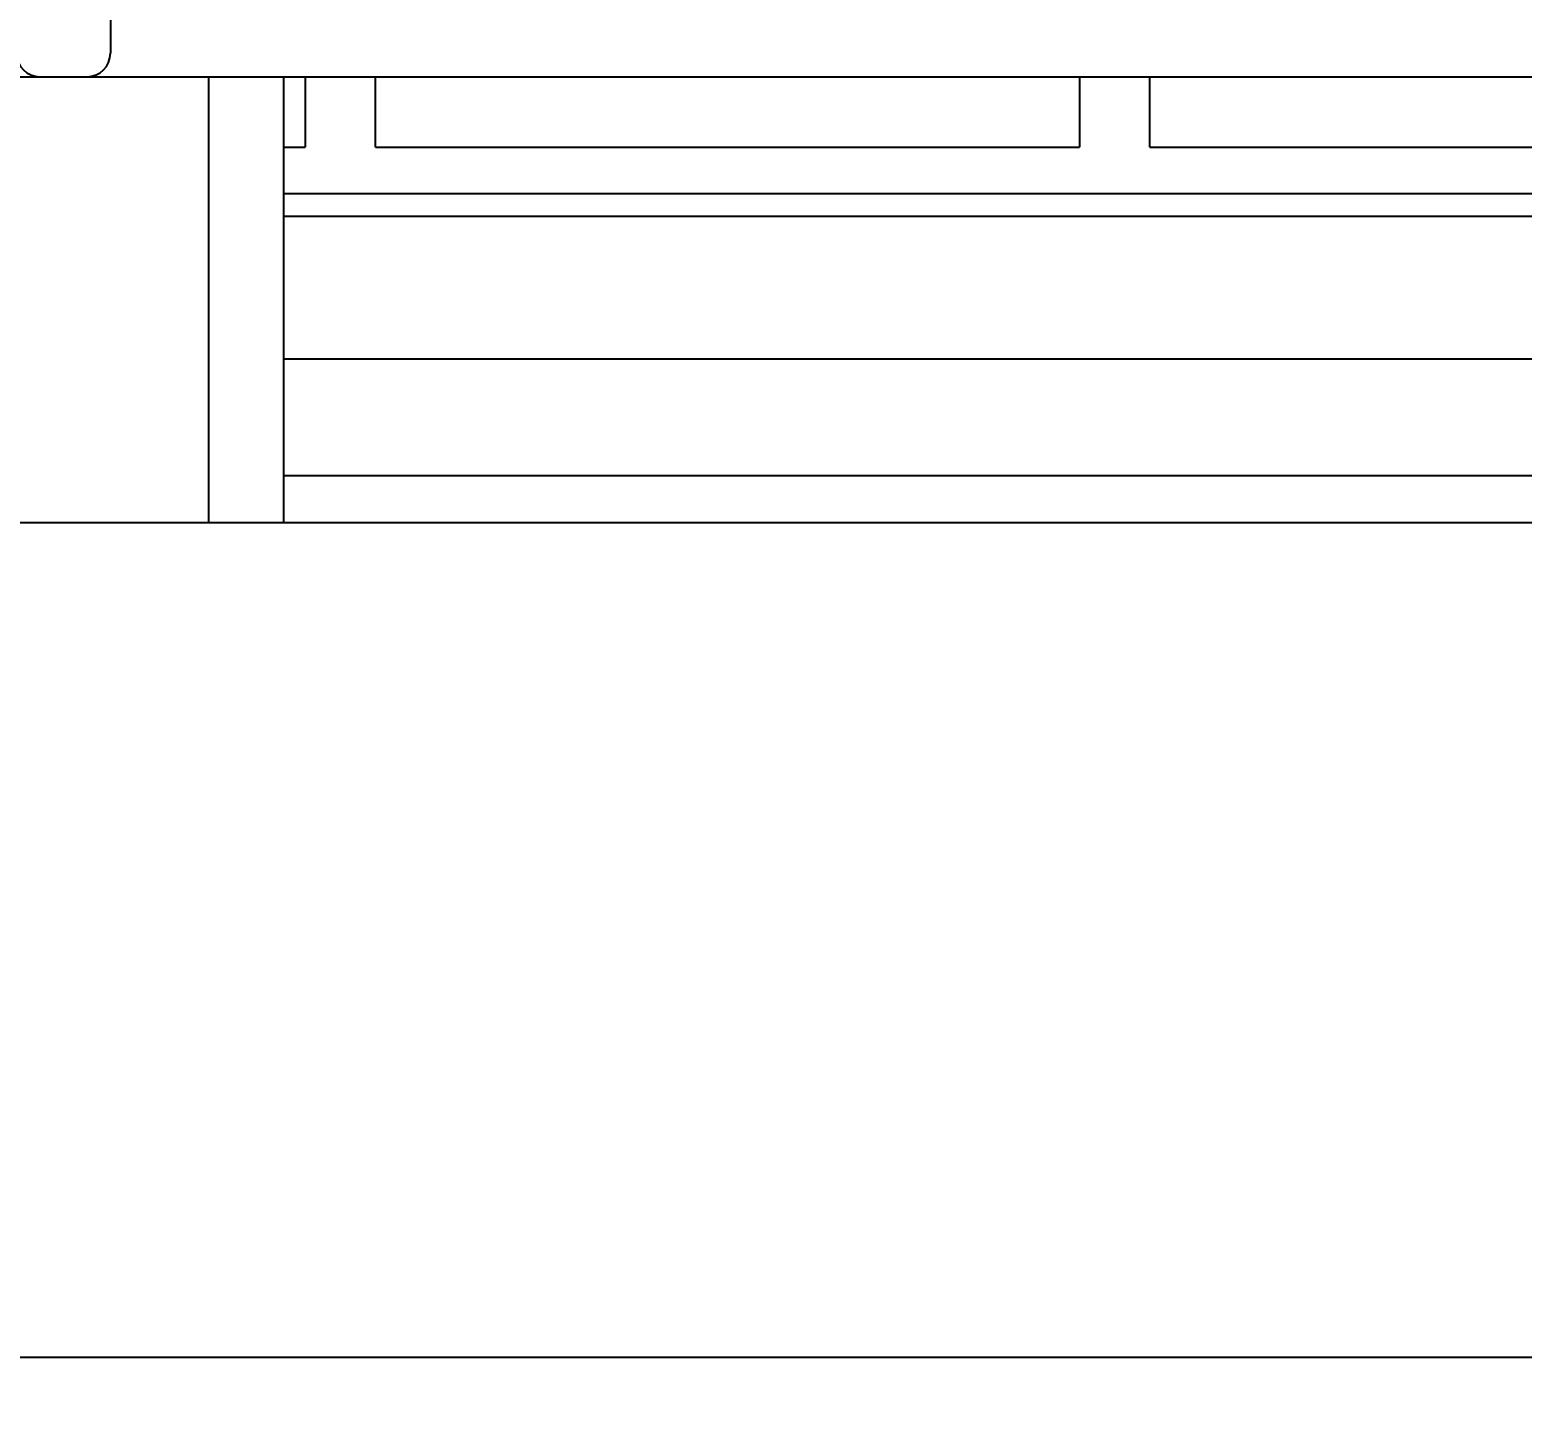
# Model space of a CAD drawing. Extents: x 0 to 563, y 0 to 379.
# Drawn here: x 440.3 to 472.1, y 95.78 to 125.07 of the extents above; entities that cross this region are included whole.
import ezdxf
from ezdxf.enums import TextEntityAlignment as Align

# ---------------------------------------------------------------- set-up
doc = ezdxf.new("R2010")
doc.units = 0
doc.header["$LTSCALE"] = 32.67
doc.layers.get('0').update_dxf_attribs({"linetype": 'CONTINUOUS'})
doc.layers.add('DIM', color=7, linetype='CONTINUOUS')
doc.styles.get("Standard").update_dxf_attribs({"font": 'txt', "width": 0.8})
doc.dimstyles.get("Standard").update_dxf_attribs({"dimtxt": 2.5, "dimasz": 2.5, "dimexe": 1.25, "dimexo": 0.625, "dimtad": 1, "dimcen": 2.5, "dimazin": 3, "dimtfac": 1, "dimtmove": 0, "dimatfit": 3})

# ---------------------------------------------------------------- blocks, each defined once
blk = doc.blocks.new('_OPEN')
at = {"color": 0, "linetype": 'BYBLOCK'}
for p, q in [((0, 0), (-1, 0.263)), ((-1, -0.263), (0, 0)), ((-1, 0), (0, 0))]:
    blk.add_line(p, q, dxfattribs=at)
blk = doc.blocks.new('*D9')
at = {"layer": 'DIM', "color": 2, "linetype": 'CONTINUOUS'}
for p, q in [((435.518, 119.573), (435.518, 97.777)), ((524.318, 119.573), (524.318, 97.777)), ((435.518, 97.777), (435.518, 95.777)), ((524.318, 97.777), (524.318, 95.777)), ((435.518, 96.777), (479.918, 96.777)), ((524.318, 96.777), (479.918, 96.777))]:
    blk.add_line(p, q, dxfattribs=at)
at = {"layer": 'DIM', "color": 2, "linetype": 'CONTINUOUS', "xscale": 1.9, "yscale": 1.9, "zscale": 1.9, "rotation": 180}
blk.add_blockref('_OPEN', (435.518, 96.777), dxfattribs=at)
at = {"layer": 'DIM', "color": 2, "linetype": 'CONTINUOUS', "xscale": 1.9, "yscale": 1.9, "zscale": 1.9}
blk.add_blockref('_OPEN', (524.318, 96.777), dxfattribs=at)
at = {"layer": 'DIM', "color": 2, "linetype": 'CONTINUOUS', "width": 0.8}
blk.add_text('89', height=4, dxfattribs=at).set_placement((479.918, 97.777), align=Align.CENTER)

msp = doc.modelspace()

# ---------------------------------------------------------------- linework, layer by layer
at = {"color": 7, "linetype": 'CONTINUOUS'}
for p, q in [((442.018, 130.073), (442.018, 124.573)), ((405.918, 124.073), (553.918, 124.073)), ((444.118, 114.573), (444.118, 124.073)), ((445.718, 114.573), (445.718, 124.073)), ((446.168, 124.073), (446.168, 122.573)), ((447.668, 122.573), (447.668, 124.073)), ((462.668, 124.073), (462.668, 122.573)), ((464.168, 122.573), (464.168, 124.073)), ((445.718, 122.573), (446.168, 122.573)), ((447.668, 122.573), (462.668, 122.573)), ((464.168, 122.573), (479.168, 122.573)), ((514.118, 121.573), (445.718, 121.573)), ((514.118, 121.093), (445.718, 121.093)), ((514.118, 118.054), (445.718, 118.054)), ((445.718, 115.573), (514.118, 115.573)), ((398.407, 114.573), (561.429, 114.573))]:
    msp.add_line(p, q, dxfattribs=at)
for centre, start, end in [((440.518, 124.573), 180, 270), ((441.518, 124.573), 270, 360)]:
    msp.add_arc(centre, 0.5, start, end, dxfattribs=at)

# ---------------------------------------------------------------- dimensions: what is measured, and where the dimension line sits
at = {"layer": 'DIM', "color": 2, "linetype": 'CONTINUOUS'}
dim = msp.add_linear_dim(base=(524.318, 96.777), p1=(435.518, 120.073), p2=(524.318, 120.073), dimstyle='Standard', dxfattribs=at)
dim.commit()
dim.dimension.update_dxf_attribs({"geometry": '*D9', "text_midpoint": (479.818, 96.777), "dimtype": 128})

doc.saveas('drawing.dxf')
